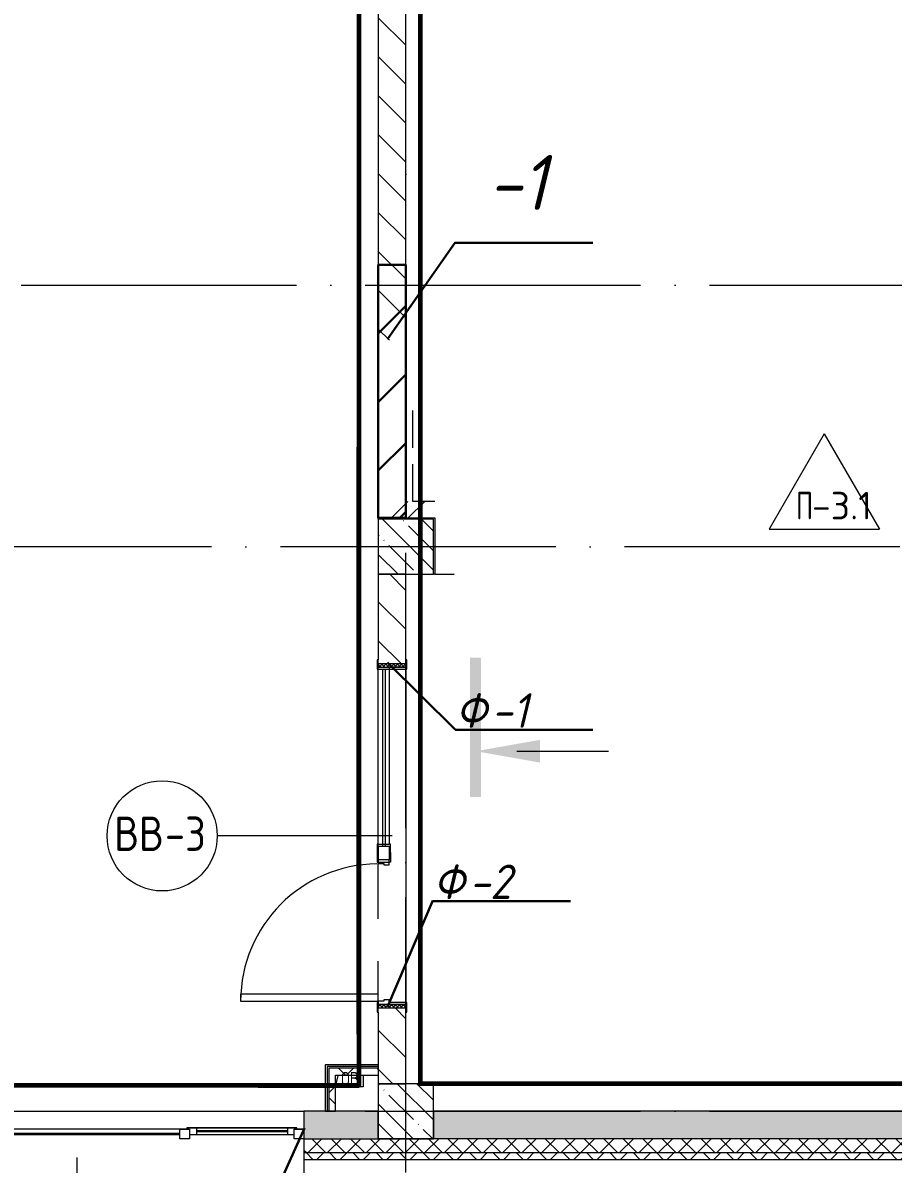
# Model space of a CAD drawing. Header units: millimetres. Extents: x -592259 to 288321, y -552984 to 293768.
# Drawn here: x 154756 to 161078, y -360 to 7931 of the extents above; entities that cross this region are included whole.
import ezdxf

# ---------------------------------------------------------------- set-up
doc = ezdxf.new("R2010")
doc.units = ezdxf.units.MM
doc.linetypes.add('ADSK_Линия сетки', pattern=[2500, 2000, -250, 0, -250])
doc.linetypes.add('ADSK_Скрыто', pattern=[600, 300, -300])
for name, color, linetype, lineweight in [('0.1) Блок', 6, 'Continuous', 30), ('2)Фарх готовы', 3, 'Continuous', 30), ('2)Фархверки', 40, 'Continuous', 30), ('4.1) Штук. 3 вып', 6, 'Continuous', 60), ('4.1.1) Штук.  швы3 вып.', 6, 'Continuous', 60), ('A-DETL-____-OTLN', 250, 'Continuous', 5), ('A-DETL-GENF-OTLN', 250, 'Continuous', 5), ('A-DOOR-____-IDEN', 250, 'Continuous', 9), ('A-DOOR-____-MCUT', 250, 'Continuous', 5), ('A-DOOR-____-OTLN', 250, 'Continuous', 5), ('A-DOOR-FRAM-MCUT', 250, 'Continuous', 5), ('A-DOOR-FRAM-OTLN', 250, 'Continuous', 5), ('A-DOOR-GLAZ-MCUT', 250, 'Continuous', 5), ('A-FLOR-____-IDEN', 250, 'Continuous', 9), ('A-FLOR-____-OTLN', 250, 'Continuous', 9), ('A-GLAZ-____-IDEN', 250, 'Continuous', 9), ('A-GLAZ-____-MCUT', 250, 'Continuous', 9), ('A-GLAZ-____-OTLN', 250, 'Continuous', 5), ('A-WALL-____-MCUT', 250, 'Continuous', 13), ('A-WALL-____-PATT', 250, 'Continuous', 13), ('A-WALL-FNSH-MCUT', 250, 'Continuous', 13), ('G-____-____-SYMB', 250, 'ADSK_Скрыто', 9), ('I-WALL-____-OTLN', 250, 'Continuous', 9), ('S-COLS-____-MCUT', 250, 'Continuous', 25), ('S-COLS-____-OTLN', 250, 'Continuous', 9), ('S-GRID-____-OTLN', 250, 'Continuous', 9)]:
    doc.layers.add(name, color=color, linetype=linetype, lineweight=lineweight)
doc.styles.add('GOST Common_1', font='', dxfattribs={"width": 0.9, "height": 250})
doc.styles.add('ISOCPEUR', font='isocpeur.ttf', dxfattribs={"width": 0.8, "height": 100})
doc.styles.add('ISOCPEUR_2', font='isocpeur.ttf', dxfattribs={"height": 160})
doc.styles.add('ISOCPEUR_I', font='isocpeui.ttf', dxfattribs={"width": 0.9, "height": 12.5})
doc.styles.get('GOST Common_1').set_extended_font_data('GOST Common')
pattern_1 = [(135, (12287.91, -0.0006), (-141.42136, -141.42136), [])]
pattern_2 = [(135, (12287.91, -0.0006), (-84.85281, -84.85281), []), (225, (12287.91, -0.0006), (84.85281, -84.85281), [])]
pattern_3 = [(45, (12287.91, -0.0006), (-70.71068, 70.71068), []), (135, (12287.91, -0.0006), (-70.71068, -70.71068), [])]
pattern_4 = [(45, (12287.91, -0.0006), (-141.42136, 141.42136), []), (135, (12287.91, -0.0006), (-141.42136, -141.42136), [])]
pattern_5 = [(135, (12287.91, -0.0006), (-142.5612, -142.5612), []), (135, (12430.48, -0.0006), (-142.5612, -142.5612), [252.016, -50.403, 3.353, -47.05])]

# ---------------------------------------------------------------- blocks, each defined once
blk = doc.blocks.new('Разрез - Номер вида сзади_3_5 мм-32550532-АР1_Кладочный план 1 этажа С2и3')
at = {"layer": 'G-____-____-SYMB', "linetype": 'Continuous'}
for points in [[(9.798, 0.404), (9.798, -0.394), (-0.333, -0.394), (-0.333, 0.404)], [(2.176, -4.675), (3, 0), (3.824, -4.675)]]:
    blk.add_hatch(color=256, dxfattribs=at).paths.add_polyline_path(points)
at = {"layer": 'G-____-____-SYMB', "linetype": 'Continuous', "lineweight": 20}
blk.add_line((3, -3), (3, -9.663), dxfattribs=at)
blk = doc.blocks.new('Дверь_СКБ_2Ст_Фрамуга2 - Н_ВВ-3_2500x2600h_Учебные помещения_Фрамуга слева-42054644-АР1_Маркировочный план 1 этажа С2и3')
at = {"layer": 'A-DOOR-____-OTLN'}
h = blk.add_hatch(dxfattribs=at)
h.set_pattern_fill('FP_8', color=256, style=0, pattern_type=2)
h.set_pattern_definition([(135, (1051.41, 164.685), (-14.1421, -14.1421), []), (225, (1051.41, 164.685), (14.1421, -14.1421), [])])
h.paths.add_polyline_path([(1237.5, -86.6), (1237.5, -100), (1262.5, -100), (1262.5, 100), (1237.5, 100)])
at = {"layer": 'A-DOOR-FRAM-OTLN'}
h = blk.add_hatch(dxfattribs=at)
h.set_pattern_fill('FP_9', color=256, style=0, pattern_type=2)
h.set_pattern_definition([(45, (-1071.384, 164.685), (-14.1421, 14.1421), []), (135, (-1071.384, 164.685), (-14.1421, -14.1421), [])])
h.paths.add_polyline_path([(-1237.5, 100), (-1237.5, -100), (-1212.5, -100), (-1212.5, 100), (-1228.7, 100)])
at = {"layer": 'A-DOOR-____-MCUT'}
for p, q in [((-1187.5, 1100), (-1187.5, 100)), ((-1137.5, 1100), (-1187.5, 1100)), ((-1137.5, 100), (-1137.5, 1100)), ((-1187.5, 100), (-1137.5, 100))]:
    blk.add_line(p, q, dxfattribs=at)
at = {"layer": 'A-DOOR-FRAM-MCUT'}
for p, q in [((-1197.5, 108), (-1267.5, 108)), ((-1267.5, 108), (-1267.5, 100)), ((-1267.5, 100), (-1197.5, 100)), ((-1212.5, 100), (-1237.5, 100)), ((-1237.5, 100), (-1237.5, -100)), ((-1187.5, 100), (-1212.5, 100)), ((-1212.5, 100), (-1212.5, 20)), ((-1212.5, -100), (-1212.5, 100)), ((-1197.5, 100), (-1197.5, 108)), ((-1187.5, 60), (-1187.5, 100)), ((-187.5, 100), (-187.5, 60)), ((-162.5, 100), (-187.5, 100)), ((-177.5, 108), (-177.5, 100)), ((-107.5, 108), (-177.5, 108)), ((-177.5, 100), (-177.5, 20)), ((-62.5, 100), (-162.5, 100)), ((-162.5, 20), (-162.5, 100)), ((-162.5, 20), (-162.5, 100)), ((-117.5, 108), (-117.5, 100)), ((-47.5, 108), (-117.5, 108)), ((-107.5, 100), (-107.5, 108)), ((-62.5, 100), (-62.5, 20)), ((-47.5, 100), (-47.5, 108)), ((-47.5, 100), (-47.5, 20)), ((-47.5, 100), (1237.5, 100)), ((1292.5, 108), (1222.5, 108)), ((1222.5, 108), (1222.5, 100)), ((1222.5, 100), (1222.5, 20)), ((1222.5, 100), (1292.5, 100)), ((1237.5, 100), (1237.5, 20)), ((1262.5, 100), (1237.5, 100)), ((1237.5, 100), (1237.5, -100)), ((1262.5, -100), (1262.5, 100)), ((1292.5, 100), (1292.5, 108)), ((-1212.5, 20), (-1177.5, 20)), ((-1197.5, 20), (-1212.5, 20)), ((-1212.5, 20), (-1212.5, -100)), ((-1197.5, -100), (-1197.5, 20)), ((-1177.5, 60), (-1187.5, 60)), ((-1177.5, 20), (-1177.5, 60)), ((-187.5, 60), (-197.5, 60)), ((-197.5, 60), (-197.5, 20)), ((-197.5, 20), (-162.5, 20)), ((-177.5, 12), (-177.5, 20)), ((-107.5, 12), (-177.5, 12)), ((-62.5, 20), (-162.5, 20)), ((-117.5, 20), (-117.5, 12)), ((-117.5, 12), (-47.5, 12)), ((-107.5, 20), (-107.5, 12)), ((-47.5, 12), (-47.5, 20)), ((1237.5, 20), (-47.5, 20)), ((1237.5, 20), (1222.5, 20)), ((1222.5, 20), (1222.5, -100)), ((1237.5, -100), (1237.5, 20)), ((-1197.5, -100), (-1267.5, -100)), ((-1267.5, -100), (-1267.5, -108)), ((-1267.5, -108), (-1197.5, -108)), ((-1237.5, -100), (-1212.5, -100)), ((-1212.5, -100), (-1197.5, -100)), ((-1197.5, -108), (-1197.5, -100)), ((1222.5, -100), (1237.5, -100)), ((1292.5, -100), (1222.5, -100)), ((1222.5, -100), (1222.5, -108)), ((1222.5, -108), (1292.5, -108)), ((1237.5, -100), (1262.5, -100)), ((1292.5, -108), (1292.5, -100))]:
    blk.add_line(p, q, dxfattribs=at)
at = {"layer": 'A-DOOR-GLAZ-MCUT'}
for p, q in [((1222.5, 70), (-62.5, 70)), ((1222.5, 50), (-62.5, 50))]:
    blk.add_line(p, q, dxfattribs=at)
blk = doc.blocks.new('Окно_СКБ_2Ст1 - Окно_СКБ_2Ст 3300_ОК2л-29018870-АР1_Маркировочный план 1 этажа С2и3')
at = {"layer": 'A-GLAZ-____-MCUT'}
for p, q in [((-1650, -195), (-1650, -125)), ((-1650, -125), (-1580, -125)), ((-1580, -125), (-1580, -195)), ((-820, -155), (-1580, -155)), ((-1580, -155), (-1580, -195)), ((-1530, -205), (-1530, -155)), ((-870, -205), (-870, -155)), ((-820, -195), (-820, -125)), ((-820, -125), (-750, -125)), ((-820, -195), (-820, -155)), ((-750, -125), (-750, -195)), ((1580, -195), (1580, -125)), ((1580, -125), (1650, -125)), ((1650, -125), (1650, -195)), ((-1580, -195), (-1650, -195)), ((-1580, -195), (-1600, -195)), ((-1600, -195), (-1600, -205)), ((-1600, -205), (-800, -205)), ((-800, -205), (-1600, -205)), ((-750, -195), (-820, -195)), ((-800, -195), (-820, -195)), ((-800, -205), (-800, -195)), ((1650, -195), (1580, -195))]:
    blk.add_line(p, q, dxfattribs=at)
at = {"layer": 'A-GLAZ-____-MCUT', "lineweight": 5}
for p, q in [((1580, -155), (-750, -155)), ((1580, -165), (-750, -165)), ((-1530, -175), (-870, -175)), ((-870, -185), (-1530, -185))]:
    blk.add_line(p, q, dxfattribs=at)
at = {"layer": 'A-GLAZ-____-OTLN'}
for p, q in [((-1650, -195), (-1600, -195)), ((-800, -195), (1650, -195))]:
    blk.add_line(p, q, dxfattribs=at)
blk = doc.blocks.new('_Wn_-As_OpeningMEP_floor__Rectangular - _Wn_-As_OpeningMEP_floor__Rectangular-34854217-АР1_Маркировочный план 1 этажа С2и3')
at = {"layer": 'A-DETL-GENF-OTLN', "lineweight": 5}
for p, q in [((-82.2, 82.3), (-48.1, 85.6)), ((-99.9, 0), (-82.2, 82.3))]:
    blk.add_line(p, q, dxfattribs=at)
blk = doc.blocks.new('AAR_СКБ_Марка_Перекрытия - Марка пола-17325028-АР1_Маркировочный план 1 этажа С2и3')
at = {"layer": 'A-FLOR-____-IDEN'}
for p, q in [((0, 6.932), (-4.002, 0)), ((0, 6.932), (4.002, 0)), ((-4.002, 0), (4.002, 0))]:
    blk.add_line(p, q, dxfattribs=at)
blk = doc.blocks.new('ADSK_Марка_Дверь - Типоразмер_ADSK_Марка-30565456-АР1_Маркировочный план 1 этажа С2и3')
at = {"layer": 'A-DOOR-____-IDEN'}
blk.add_circle((0, 0), 4, dxfattribs=at)

msp = doc.modelspace()

# ---------------------------------------------------------------- hatches: boundary and pattern name
at = {"layer": '0.1) Блок'}
h = msp.add_hatch(dxfattribs=at)
h.set_pattern_fill('ANSI31', color=256, scale=111)
h.set_pattern_definition([(45, (0.32, -49490), (-249.2021, 249.2021), [])])
h.paths.add_polyline_path([(157338.2107, 4335), (157538.2326, 4335), (157537.9138, 6173.9546), (157337.8919, 6173.9546)])
at = {"layer": 'A-WALL-____-PATT', "lineweight": 15, "true_color": 0x000000}
h = msp.add_hatch(dxfattribs=at)
h.set_pattern_fill('FP_2', color=18, style=0, pattern_type=2)
h.set_pattern_definition(pattern_1)
h.paths.add_polyline_path([(157537.8919, 5625), (157537.8919, 8425), (157337.8919, 8425), (157337.8919, 5625)])
h.paths.add_polyline_path([(157537.8919, 8825), (157537.8919, 9324.9997), (157337.8919, 9325), (157337.8919, 8825)])
h.paths.add_polyline_path([(157337.8919, 11825), (157537.8919, 11825), (157537.8919, 12925), (157337.8919, 12925), (157337.8919, 11855)])
h.paths.add_polyline_path([(157351.2002, 13325), (157537.8919, 13325), (157537.8919, 16125), (157337.8919, 16125), (157337.8919, 13325)])
h = msp.add_hatch(dxfattribs=at)
h.set_pattern_fill('FP_4', color=18, style=0, pattern_type=2)
h.set_pattern_definition([(45, (12287.9, -0.0006), (-251.4472, 251.4472), []), (45, (12287.9, 381), (-251.4472, 251.4472), [])])
h.paths.add_polyline_path([(157737.8919, 4335), (157747.8919, 4335), (157747.8919, 4455), (157337.8919, 4455), (157337.8919, 4335), (157716.34, 4335)])
h = msp.add_hatch(dxfattribs=at)
h.set_pattern_fill('FP_2', color=18, style=0, pattern_type=2)
h.set_pattern_definition(pattern_1)
h.paths.add_polyline_path([(157537.8919, 225), (157537.8919, 774.9994), (157337.8919, 774.9994), (157337.8919, 225)])
h.paths.add_polyline_path([(157337.8919, 3274.9994), (157537.8919, 3274.9994), (157537.8919, 3925), (157337.8919, 3925), (157337.8919, 3304.9994)])
h = msp.add_hatch(dxfattribs=at)
h.set_pattern_fill('FP_83', color=18, style=0, pattern_type=2)
h.set_pattern_definition(pattern_4)
h.paths.add_polyline_path([(157028.1404, 287.5006), (157337.8919, 287.5006), (157337.8919, 337.5006), (156977.8919, 337.5006), (156977.8919, 287.5006), (157027.8919, 287.5006)])
h = msp.add_hatch(dxfattribs=at)
h.set_pattern_fill('FP_83', color=18, style=0, pattern_type=2)
h.set_pattern_definition(pattern_4)
h.paths.add_polyline_path([(156977.8919, 25), (157027.8919, 25), (157027.8919, 287.5006), (156977.8919, 287.5006), (156977.8919, 195.1302)])
h = msp.add_hatch(dxfattribs=at)
h.set_pattern_fill('FP_3', color=18, style=0, pattern_type=2)
h.set_pattern_definition([(50, (12287.9, -0.0006), (364.3679, -31.8783), [38.1, -419.1]), (355, (12287.9, -0.0006), (-70.48585, 382.1133), [30.48, -335.28]), (100.451, (12318.28, -2.66), (293.885, 350.2334), [32.38, -356.18]), (46.184, (12287.9, 101.6), (542.1585, -84.0858), [57.15, -628.65]), (96.636, (12333.1, 94.6), (474.8049, 494.8554), [48.57, -534.27]), (351.184, (12287.9, 101.6), (474.8102, 494.85), [45.72, -502.92]), (21, (12338.7, 76.2), (303.22847, -204.53046), [38.1, -419.1]), (326, (12338.7, 76.2), (123.6039, 368.376), [30.48, -335.28]), (71.451, (12364, 59.16), (426.8341, 163.8427), [32.38, -356.18]), (37.5, (12287.91, -0.0006), (6.17665, 169.11015), [16.764, -314.452, 16.764, -323.596, -336.55]), (37.5, (12287.91, -0.0006), (6.17665, 169.11015), [-671.576, 16.764, -319.786]), (7.5, (12287.91, -0.0006), (133.63888, 200.3615), [16.764, -177.292, 16.764, -306.832, -128.27]), (7.5, (12287.91, -0.0006), (133.63888, 200.3615), [-517.652, 16.764, -111.506]), (327.5, (12174.63, -0.0006), (271.18182, -11.45836), [16.764, -110.236, 16.764, -379.476, -525.78]), (327.5, (12174.63, -0.0006), (271.18182, -11.45836), [-523.24, 16.764, -509.016]), (317.5, (12123.83, -0.0006), (296.2585, 50.85285), [16.764, -148.336, 16.764, -246.38, -373.38]), (317.5, (12123.83, -0.0006), (296.2585, 50.85285), [-428.244, 16.764, -356.616])])
h.paths.add_polyline_path([(164837.8919, -175), (164837.8919, 25), (157737.8919, 25), (157737.8919, -175), (164551.1175, -175)])
h.paths.add_polyline_path([(157337.8919, -175), (157337.8919, 25), (156797.4138, 25), (156797.4138, -175)])
h.paths.add_polyline_path([(153497.4138, -175), (153497.4138, 25), (152737.9138, 25), (152737.9138, -175)])
h = msp.add_hatch(dxfattribs=at)
h.set_pattern_fill('FP_52', color=18, style=0, pattern_type=2)
h.set_pattern_definition(pattern_3)
h.paths.add_polyline_path([(157447.9138, -275), (157447.9138, -175), (156797.4138, -175), (156797.4138, -275)])
h.paths.add_polyline_path([(152637.8913, -275), (153497.4138, -275), (153497.4138, -175), (152637.8913, -175), (152637.8913, -180.6325)])
h = msp.add_hatch(dxfattribs=at)
h.set_pattern_fill('FP_52', color=18, style=0, pattern_type=2)
h.set_pattern_definition(pattern_3)
h.paths.add_polyline_path([(164551.1175, -275), (165337.9138, -275), (165337.9138, -175), (157447.9138, -175), (157447.9138, -275), (161817.2065, -275)])
h = msp.add_hatch(dxfattribs=at)
h.set_pattern_fill('FP_53', color=18, style=0, pattern_type=2)
h.set_pattern_definition(pattern_2)
h.paths.add_polyline_path([(157447.9138, -325), (157447.9138, -275), (156797.4138, -275), (156797.4138, -325)])
h.paths.add_polyline_path([(152637.8913, -325), (153497.4138, -325), (153497.4138, -275), (152637.8913, -275)])
h = msp.add_hatch(dxfattribs=at)
h.set_pattern_fill('FP_53', color=18, style=0, pattern_type=2)
h.set_pattern_definition(pattern_2)
h.paths.add_polyline_path([(165337.9138, -325), (165387.9138, -325), (165387.9138, -275), (157447.9138, -275), (157447.9138, -325), (165234.5953, -325)])
at = {"layer": 'S-COLS-____-OTLN', "lineweight": 5, "true_color": 0x000000}
h = msp.add_hatch(dxfattribs=at)
h.set_pattern_fill('FP_1', color=18, style=0, pattern_type=2)
h.set_pattern_definition(pattern_5)
h.paths.add_polyline_path([(157716.34, 3925), (157737.8919, 3925), (157737.8919, 4325), (157337.8919, 4325), (157337.8919, 3925), (157587.8919, 3925)])
h = msp.add_hatch(dxfattribs=at)
h.set_pattern_fill('FP_1', color=18, style=0, pattern_type=2)
h.set_pattern_definition(pattern_5)
h.paths.add_polyline_path([(157337.8919, -175), (157737.8919, -175), (157737.8919, 225), (157337.8919, 225), (157337.8919, -105)])

# ---------------------------------------------------------------- linework, layer by layer
at = {"layer": '0.1) Блок'}
msp.add_lwpolyline([(157338.2107, 4335), (157538.2326, 4335), (157537.9138, 6173.9546), (157337.8919, 6173.9546)], close=True, dxfattribs=at)
at = {"layer": '2)Фарх готовы'}
for p, q in [((157404.9848, 5634.1864), (157896.6688, 6335.475)), ((157896.6688, 6332.3311), (158896.6688, 6332.3311))]:
    msp.add_line(p, q, dxfattribs=at)
at = {"layer": '2)Фархверки'}
for p, q in [((157404.9848, 3284.1864), (157896.6688, 2798.7316)), ((157896.6688, 2795.5877), (158896.6688, 2795.5877)), ((157404.9848, 784.1864), (157734.8762, 1554.5864)), ((157734.8762, 1551.4426), (158734.8762, 1551.4426)), ((156800.7112, -97.5191), (156442.1123, -893.7892))]:
    msp.add_line(p, q, dxfattribs=at)
at = {"layer": '4.1) Штук. 3 вып'}
msp.add_lwpolyline([(152824.391, 48485.5), (152824.391, 58375), (157197.4452, 58375), (157197.4452, 211.6505), (152824.391, 211.6505), (152824.391, 10513.9665)], dxfattribs=at)
msp.add_lwpolyline([(157644.8815, 8425), (164837.8919, 8425), (164837.8919, 225), (157644.8815, 225)], close=True, dxfattribs=at)
at = {"layer": '4.1.1) Штук.  швы3 вып.'}
for points in [[(157197.4452, 584.6464), (157197.4452, 4847.9994)], [(157644.8815, 461.6469), (157644.8815, 4725)], [(156465.4055, 211.6505), (157197.4452, 211.6505)]]:
    msp.add_lwpolyline(points, dxfattribs=at)
at = {"layer": 'A-DETL-____-OTLN', "color": 18, "true_color": 0x000000}
msp.add_line((157817.9138, 3925), (157887.9138, 3925), dxfattribs=at)
msp.add_arc((157337.8872, 821.9328), 1000, 90.57296735, 179.82429283, dxfattribs=at)
at = {"layer": 'A-DOOR-____-IDEN', "color": 18, "true_color": 0x000000}
msp.add_line((157437.8919, 2024.9994), (156167.8919, 2024.9994), dxfattribs=at)
at = {"layer": 'A-FLOR-____-OTLN', "color": 18, "lineweight": 5, "true_color": 0x000000}
for p, q in [((157337.8919, 4325), (157337.8919, 4335)), ((157747.8919, 3925), (157737.8919, 3925)), ((157028.1404, 201.8942), (157028.1404, 287.5407)), ((157227.8919, 287.5006), (157227.8919, 201.8942)), ((157227.8919, 201.8942), (157028.1404, 201.8942))]:
    msp.add_line(p, q, dxfattribs=at)
at = {"layer": 'A-GLAZ-____-IDEN', "color": 18, "lineweight": 15, "true_color": 0x000000}
msp.add_line((155147.4138, -310), (155147.4138, -681.978), dxfattribs=at)
at = {"layer": 'A-WALL-____-MCUT', "color": 18, "lineweight": 15, "true_color": 0x000000}
for p, q in [((157337.8919, 8425), (157337.8919, 4335)), ((157537.8919, 5625), (157537.8919, 8425)), ((157587.8919, 4845), (157587.8919, 5115)), ((157587.8919, 4455), (157587.8919, 4725)), ((157747.8919, 4455), (157587.8919, 4455)), ((157337.8919, 4335), (157747.8919, 4335)), ((157747.8919, 4335), (157747.8919, 3925)), ((157337.8919, 3925), (157337.8919, 3304.9994)), ((157537.8919, 3925), (157337.8919, 3925)), ((157537.8919, 3304.9994), (157537.8919, 3925)), ((157747.8919, 3925), (157867.8919, 3925)), ((157337.8919, 744.9994), (157337.8919, 225)), ((157537.8919, 225), (157537.8919, 744.9994)), ((156965.3919, 350.0006), (156965.3919, 24.9998)), ((157337.8919, 350.0006), (156965.3919, 350.0006)), ((156977.8919, 337.5006), (156977.8919, 24.9998)), ((157337.8919, 337.5006), (156977.8919, 337.5006)), ((157027.8919, 24.9998), (157027.8919, 287.5006)), ((157027.8919, 287.5006), (157337.8919, 287.5006)), ((157337.8919, 225), (157537.8919, 225)), ((157337.8919, 25), (156797.4138, 25)), ((156797.4138, 25), (156797.4138, -175)), ((156977.8919, 24.9998), (157027.8919, 24.9998)), ((157337.8919, -175), (157337.8919, 25)), ((164837.8919, 25), (157737.8919, 25)), ((157737.8919, 25), (157737.8919, -175)), ((156797.4138, -175), (156797.4138, -275)), ((156797.4138, -175), (157337.8919, -175)), ((157737.8919, -175), (157337.8919, -175)), ((164837.8919, -175), (157737.8919, -175)), ((156797.4138, -275), (156797.4138, -325)), ((156797.4138, -275), (165337.9138, -275)), ((156797.4138, -325), (156797.4138, -425)), ((156797.4138, -325), (165387.9138, -325))]:
    msp.add_line(p, q, dxfattribs=at)
at = {"layer": 'A-WALL-FNSH-MCUT', "lineweight": 15}
for p, q in [((156952.8919, 362.5006), (156952.8919, 24.9998)), ((157337.8919, 362.5006), (156952.8919, 362.5006)), ((156952.8919, 24.9998), (156977.8919, 24.9998))]:
    msp.add_line(p, q, dxfattribs=at)
at = {"layer": 'I-WALL-____-OTLN', "color": 18, "lineweight": 15, "true_color": 0x000000}
for p, q in [((157337.8919, 1849.9994), (157337.8919, 3234.9994)), ((157537.8919, 3234.9994), (157537.8919, 814.9994)), ((157337.8919, 1422.4508), (157337.8919, 1824.9994)), ((157337.8919, 874.9994), (157337.8919, 1115.9911)), ((153497.4138, 25), (156797.4138, 25))]:
    msp.add_line(p, q, dxfattribs=at)
at = {"layer": 'S-COLS-____-MCUT', "color": 18, "lineweight": 5, "true_color": 0x000000}
for p, q in [((157737.8919, 4325), (157337.8919, 4325)), ((157337.8919, 4325), (157337.8919, 3925)), ((157737.8919, 3925), (157737.8919, 4325)), ((157537.8919, 3925), (157737.8919, 3925)), ((157737.8919, 225), (157337.8919, 225)), ((157337.8919, 225), (157337.8919, 25)), ((157737.8919, 25), (157737.8919, 225)), ((157337.8919, -175), (157737.8919, -175))]:
    msp.add_line(p, q, dxfattribs=at)
at = {"layer": 'S-COLS-____-OTLN', "color": 18, "lineweight": 5, "true_color": 0x000000}
for p, q in [((157337.8919, 3925), (157537.8919, 3925)), ((157337.8919, 25), (157337.8919, -175)), ((157737.8919, -175), (157737.8919, 25))]:
    msp.add_line(p, q, dxfattribs=at)
at = {"layer": 'S-GRID-____-OTLN', "color": 18, "linetype": 'ADSK_Линия сетки', "true_color": 0x000000}
for p, q in [((157537.9138, -2919.5356), (157537.9138, 61063.6538)), ((77240.3519, 6025), (168626.8279, 6025)), ((168626.8279, 4125), (111607.9138, 4125)), ((77240.3519, 25), (168626.8279, 25))]:
    msp.add_line(p, q, dxfattribs=at)

# ---------------------------------------------------------------- block references
at = {"layer": 'A-DOOR-____-IDEN', "color": 18, "true_color": 0x000000, "xscale": 99.99999999999993, "yscale": 99.99999999999993, "zscale": 99.99999999999993}
msp.add_blockref('ADSK_Марка_Дверь - Типоразмер_ADSK_Марка-30565456-АР1_Маркировочный план 1 этажа С2и3', (155767.8919, 2024.9994), dxfattribs=at)
at = {"layer": 'A-DOOR-____-OTLN', "color": 18, "true_color": 0x000000, "rotation": 89.99999999999991}
msp.add_blockref('Дверь_СКБ_2Ст_Фрамуга2 - Н_ВВ-3_2500x2600h_Учебные помещения_Фрамуга слева-42054644-АР1_Маркировочный план 1 этажа С2и3', (157437.8919, 2012.4994), dxfattribs=at)
at = {"layer": 'A-FLOR-____-IDEN', "color": 18, "true_color": 0x000000, "xscale": 99.99999999999993, "yscale": 99.99999999999993, "zscale": 99.99999999999993}
msp.add_blockref('AAR_СКБ_Марка_Перекрытия - Марка пола-17325028-АР1_Маркировочный план 1 этажа С2и3', (160577.6758, 4252.5465), dxfattribs=at)
at = {"layer": 'A-GLAZ-____-OTLN', "color": 18, "true_color": 0x000000}
msp.add_blockref('_Wn_-As_OpeningMEP_floor__Rectangular - _Wn_-As_OpeningMEP_floor__Rectangular-34854217-АР1_Маркировочный план 1 этажа С2и3', (157128.0162, 201.8942), dxfattribs=at)
at = {"layer": 'A-GLAZ-____-OTLN', "color": 18, "true_color": 0x000000, "rotation": 180}
msp.add_blockref('Окно_СКБ_2Ст1 - Окно_СКБ_2Ст 3300_ОК2л-29018870-АР1_Маркировочный план 1 этажа С2и3', (155147.4138, -300), dxfattribs=at)
at = {"layer": 'G-____-____-SYMB', "linetype": 'Continuous', "xscale": 99.99999999999993, "yscale": 99.99999999999993, "zscale": 99.99999999999993, "rotation": 89.99999999999947}
msp.add_blockref('Разрез - Номер вида сзади_3_5 мм-32550532-АР1_Кладочный план 1 этажа С2и3', (158045.0964, 2340.1297), dxfattribs=at)

# ---------------------------------------------------------------- texts
at = {"layer": '2)Фарх готовы', "insert": (158133.8994, 6971.384), "char_height": 400, "width": 384.81, "attachment_point": 1, "style": 'ISOCPEUR_I'}
msp.add_mtext('-1', dxfattribs=at)
at = {"layer": '2)Фархверки', "attachment_point": 1}
for s, insert, char_height, width, style in [('\\fISOCPEUR|b0|i1|c204|p34|;Ф', (157900.7706, 3060.7232), 250, 312.658125, 'ISOCPEUR_I'), ('-1', (158158.7394, 3060.7232), 250, 384.81, 'ISOCPEUR_I'), ('\\fISOCPEUR|b0|i1|c204|p34|;Ф', (157738.978, 1816.578), 250, 312.658125, 'ISOCPEUR_I'), ('-2', (157996.9467, 1816.578), 250, 448.945, 'ISOCPEUR_I'), ('ОВ', (157068.0372, 310.8497), 100, 160.3375, 'ISOCPEUR')]:
    msp.add_mtext(s, dxfattribs=dict(at, insert=insert, char_height=char_height, width=width, style=style))
at = {"layer": 'A-DOOR-____-IDEN', "color": 18, "true_color": 0x000000, "char_height": 250, "attachment_point": 1, "style": 'GOST Common_1'}
for s, insert, width in [('ВВ', (155419.1345, 2165.45), 447.341625), ('-3', (155788.2283, 2165.45), 389.620125)]:
    msp.add_mtext(s, dxfattribs=dict(at, insert=insert, width=width))
at = {"layer": 'A-FLOR-____-IDEN', "color": 18, "true_color": 0x000000, "char_height": 200, "attachment_point": 1, "style": 'ISOCPEUR_2'}
for s, insert, width in [('\\fISOCPEUR|b0|i0|c204|p34|;\\W.7;П', (160372.4409, 4523.9323), 140.295312), ('-3.1', (160488.1961, 4523.9323), 381.60325)]:
    msp.add_mtext(s, dxfattribs=dict(at, insert=insert, width=width))

doc.saveas('drawing.dxf')
